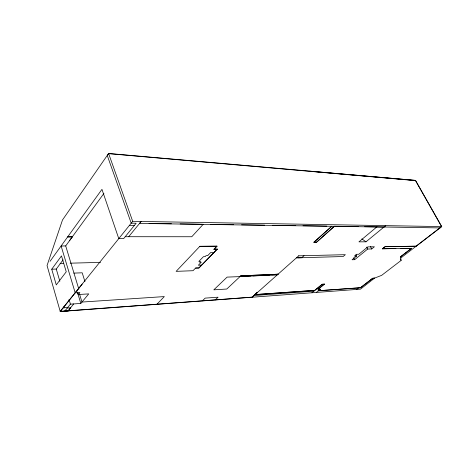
<?xml version="1.0" encoding="UTF-8"?>
<svg xmlns="http://www.w3.org/2000/svg" width="465" height="465" viewBox="0 0 465 465"><rect width="100%" height="100%" fill="white"/><g stroke="black" fill="none" stroke-linecap="round" stroke-linejoin="round"><path stroke-width="0.7" d="M400.737 258.04L441.75 226.595L415.547 180.408L108.601 153.479L62.508 219.951L47.046 265.562L60.247 311.521L360.48 289.149L374.616 278.093L372.761 278.204L360.445 287.707L318.223 290.765L360.485 287.794L372.802 278.291L374.656 278.18L371.157 279.436M77.614 292.45L78.242 294.514L79.858 292.526L75.185 292.787L61.13 246.02L65.705 245.915L103.928 193.399M51.737 269.206L61.49 255.895L66.239 271.793L56.277 284.888L51.737 269.206L56.271 269.061L63.101 259.842M69.419 240.806L72.319 236.825L67.71 236.888L72.337 236.888M67.309 307.97L70.604 307.859L68.088 310.94L60.212 311.399L132.699 221.311L441.75 226.595M60.247 311.521L82.195 284.08M64.798 311.056L70.413 304.151L80.811 303.447L88.734 293.897L78.242 294.514M73.685 303.93L68.088 310.94M128.671 236.714L141.267 221.317L139.657 223.293M203.252 224.252L191.766 236.743L125.207 236.714M216.952 246.13L214.051 249.281L216.952 246.13L199.857 246.316L176.136 271.362L193.004 270.706L195.602 268.043L198.857 267.927L217.289 249.112L198.904 268.038L195.602 268.043M156.949 304.203L164.325 296.583L81.962 302.058L79.509 293.961M202.356 300.826L205.181 298.117L218.079 297.193L215.237 299.867M240.847 275.966L240.178 276.594L227.1 277.111L213.824 289.834L226.775 289.027L240.806 275.855L278.041 274.199L240.806 275.855L240.178 276.594L277.361 274.803L277.994 274.094L277.314 274.699L271.595 274.972M254.971 294.56L314.846 290.375L255.012 294.659L257.558 292.258L252.129 297.222L298.832 255.715M313.916 242.166L331.888 226.188L313.968 242.271L316.52 242.149L334.498 226.228L358.213 226.589M297.838 257.837L343.135 256.523L345.344 254.681L298.71 255.826M313.968 242.271L316.572 242.253L334.498 226.228M257.593 292.258L255.035 294.659M304.023 255.698L301.715 257.732L296.403 257.877M255.215 294.415L256.285 293.473M376.894 226.868L358.945 241.858L365.99 241.812L385.718 225.635L383.974 227.077L139.703 223.427M314.805 290.282L322.193 284.231L324.401 284.092L317.99 289.323M356.614 256.058L352.086 259.761L354.661 259.679L367.716 249.031L371.715 248.961L374.401 246.781L367.832 246.874L358.823 254.25L356.603 254.303L354.394 256.116L356.614 256.058L355.969 254.774M311.922 292.77L322.239 284.324L324.442 284.185M318.525 288.887L324.401 284.092M318.223 290.765L320.182 289.172L316.316 292.439M400.877 248.455L411.589 248.362L382.387 248.775L385.067 246.63L416.123 246.194L441.576 226.595L415.437 180.507M382.433 248.868L385.119 246.723L416.123 246.194M356.591 289.439L358.498 287.847M374.616 278.093L381.66 275.344L401.126 260.423L400.528 256.773L411.542 248.275M411.589 248.362L400.528 256.773M255.082 294.548L254.21 295.507L313.869 291.177M60.212 311.399L252.199 297.118M318.537 289.288L320.182 289.172M318.031 289.416L320.222 289.265M63.228 307.644L67.838 307.319M242.992 276.35L250.856 275.972M253.001 275.867L260.156 275.524M262.301 275.42L270.165 275.042M73.877 273.106L82.212 272.804L84.95 281.651M201.607 265.12L198.346 265.224L201.281 262.208L199.642 262.26L200.473 261.4L198.822 261.446L203.432 256.692L205.088 256.651L206.03 255.68L207.681 255.645L210.785 252.46L214.069 252.402M60.09 263.446L63.699 263.353M70.198 263.178L100.527 262.382M382.387 248.775L395.895 248.543M213.999 249.159L217.289 249.112M214.051 249.281L217.341 249.228M216.998 246.252L199.857 246.316M129.363 225.461L134.298 225.525M149.05 223.433L171.451 223.77M180.124 223.903L202.525 224.24M210.476 224.363L233.604 224.711M241.55 224.828L264.678 225.176M272.63 225.298L295.757 225.647M302.982 225.752L326.831 226.112M364.676 226.688L440.035 227.914M309.58 171.184L415.547 180.408M415.501 180.623L108.659 153.648L107.31 155.601L131.211 223.165L136.158 223.241L123.667 238.603L118.778 238.615L101.957 189.36L50.051 261.307M361.846 238.894L365.99 241.812M400.458 259.156L401.126 260.423M370.413 246.409L371.715 248.961M366.734 247.095L367.716 249.031M353.696 257.738L354.661 259.679M108.601 153.479L132.699 221.311M65.705 245.915L78.818 289.096M77.353 291.997L80.811 303.447M69.006 299.384L70.413 304.151M56.271 269.061L59.846 281.279M63.589 306.883L63.99 308.278"/></g></svg>
